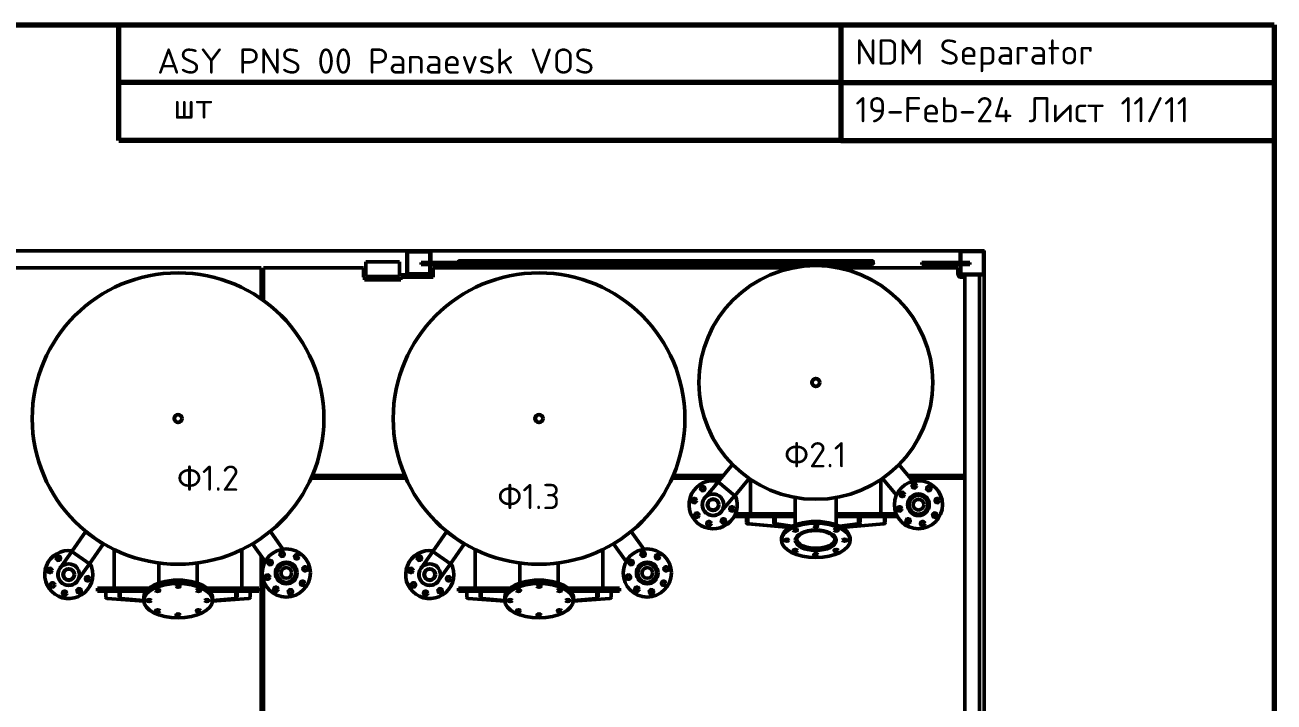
# Model space of a CAD drawing. Header units: millimetres. Extents: x 1510 to 10524, y 7125 to 13164.
# Drawn here: x 5229 to 5748, y 10932 to 11214 of the extents above; entities that cross this region are included whole.
import ezdxf

# ---------------------------------------------------------------- set-up
doc = ezdxf.new("R2010")
doc.units = ezdxf.units.MM
doc.header["$LTSCALE"] = 4
for name, color, linetype, lineweight in [('Border (ISO)', 7, 'Continuous', 70), ('Hatch (ISO)', 7, 'Continuous', 18), ('Symbol (ISO)', 7, 'Continuous', 25), ('Visible (ISO)', 7, 'Continuous', 50)]:
    doc.layers.add(name, color=color, linetype=linetype, lineweight=lineweight)
doc.styles.add('Note Text (DIN)', font='isocpeur.ttf')

# ---------------------------------------------------------------- blocks, each defined once
blk = doc.blocks.new('Borders right top border')
at = {"layer": 'Border (ISO)'}
for p, q in [((4, 206), (293, 206)), ((133, 190), (133, 206)), ((233, 206), (233, 190)), ((293, 206), (293, 4)), ((233, 198), (133, 198)), ((233, 198), (293, 198)), ((233, 190), (133, 190)), ((233, 190), (293, 190))]:
    blk.add_line(p, q, dxfattribs=at)
at = {"layer": 'Border (ISO)', "insert": (235, 204), "char_height": 3.5, "attachment_point": 1, "line_spacing_factor": 1.371429, "style": 'Note Text (DIN)'}
blk.add_mtext('\\fISOCPEUR|b0|i0;NDM Separator\\P\\fISOCPEUR|b0|i0;19-Feb-24 Лист 11/11', dxfattribs=at)

msp = doc.modelspace()

# ---------------------------------------------------------------- hatches: boundary and pattern name
at = {"layer": 'Hatch (ISO)'}
h = msp.add_hatch(dxfattribs=at)
h.set_pattern_fill('ANSI31', color=256, scale=76.2, angle=105.0002, style=0)
h.set_pattern_definition([(150.0002, (4868.829, 10596.109), (-4.76246, -8.24891), [])])
edge = h.paths.add_edge_path()
edge.add_line((5388.01, 11110.13), (5396.81, 11110.13))
edge.add_ellipse((5396.81, 11110.73), major_axis=(0.6, 0), ratio=1, start_angle=270, end_angle=360)
edge.add_line((5397.41, 11110.73), (5397.41, 11114.43))
edge.add_line((5397.41, 11114.43), (5397.41, 11115.23))
edge.add_line((5397.41, 11115.23), (5397.41, 11119.53))
edge.add_ellipse((5396.81, 11119.53), major_axis=(0, 0.6), ratio=1, start_angle=270, end_angle=360)
edge.add_line((5396.81, 11120.13), (5388.01, 11120.13))
edge.add_ellipse((5388.01, 11119.53), major_axis=(-0.6, 0), ratio=1, start_angle=270, end_angle=360)
edge.add_line((5387.41, 11119.53), (5387.41, 11110.73))
edge.add_ellipse((5388.01, 11110.73), major_axis=(0, -0.6), ratio=1, start_angle=270, end_angle=360)
edge = h.paths.add_edge_path(flags=0)
edge.add_ellipse((5396.61, 11110.93), major_axis=(0, -0.4), ratio=1, start_angle=0, end_angle=90)
edge.add_line((5397.01, 11110.93), (5397.01, 11114.43))
edge.add_line((5397.01, 11114.43), (5397.01, 11115.23))
edge.add_line((5397.01, 11115.23), (5397.01, 11119.33))
edge.add_ellipse((5396.61, 11119.33), major_axis=(0.4, 0), ratio=1, start_angle=0, end_angle=90)
edge.add_line((5396.61, 11119.73), (5388.21, 11119.73))
edge.add_ellipse((5388.21, 11119.33), major_axis=(0, 0.4), ratio=1, start_angle=0, end_angle=90)
edge.add_line((5387.81, 11119.33), (5387.81, 11110.93))
edge.add_ellipse((5388.21, 11110.93), major_axis=(-0.4, 0), ratio=1, start_angle=0, end_angle=90)
edge.add_line((5388.21, 11110.53), (5396.61, 11110.53))
h = msp.add_hatch(dxfattribs=at)
h.set_pattern_fill('ANSI31', color=256, scale=76.2, angle=75.0002, style=0)
h.set_pattern_definition([(120.0002, (4868.829, 10596.109), (-8.24888, -4.76253), [])])
edge = h.paths.add_edge_path()
edge.add_line((5618.01, 11110.13), (5626.81, 11110.13))
edge.add_ellipse((5626.81, 11110.73), major_axis=(0.6, 0), ratio=1, start_angle=270, end_angle=360)
edge.add_line((5627.41, 11110.73), (5627.41, 11119.53))
edge.add_ellipse((5626.81, 11119.53), major_axis=(0, 0.6), ratio=1, start_angle=270, end_angle=360)
edge.add_line((5626.81, 11120.13), (5618.01, 11120.13))
edge.add_ellipse((5618.01, 11119.53), major_axis=(-0.6, 0), ratio=1, start_angle=270, end_angle=360)
edge.add_line((5617.41, 11119.53), (5617.41, 11110.73))
edge.add_ellipse((5618.01, 11110.73), major_axis=(0, -0.6), ratio=1, start_angle=270, end_angle=360)
edge = h.paths.add_edge_path(flags=0)
edge.add_line((5617.71, 11110.73), (5617.71, 11119.53))
edge.add_ellipse((5618.01, 11119.53), major_axis=(0, 0.3), ratio=1, start_angle=0, end_angle=90, ccw=False)
edge.add_line((5618.01, 11119.83), (5626.81, 11119.83))
edge.add_ellipse((5626.81, 11119.53), major_axis=(0.3, 0), ratio=1, start_angle=0, end_angle=90, ccw=False)
edge.add_line((5627.11, 11119.53), (5627.11, 11110.73))
edge.add_ellipse((5626.81, 11110.73), major_axis=(0, -0.3), ratio=1, start_angle=0, end_angle=90, ccw=False)
edge.add_line((5626.81, 11110.43), (5618.01, 11110.43))
edge.add_ellipse((5618.01, 11110.73), major_axis=(-0.3, 0), ratio=1, start_angle=0, end_angle=90, ccw=False)
h = msp.add_hatch(dxfattribs=at)
h.set_pattern_fill('ANSI31', color=256, scale=76.2, angle=-15, style=0)
h.set_pattern_definition([(30, (4868.829, 10596.109), (-4.7625, 8.24889), [])])
h.paths.add_polyline_path([(5393.41, 11115.23), (5393.41, 11114.43), (5397.01, 11114.43), (5397.41, 11114.43), (5413.41, 11114.43), (5413.41, 11115.23), (5397.41, 11115.23), (5397.01, 11115.23)])

# ---------------------------------------------------------------- linework, layer by layer
at = {"layer": 'Visible (ISO)'}
for p, q in [((5166.81, 11120.13), (5388.01, 11120.13)), ((5387.41, 11119.53), (5387.41, 11110.73)), ((5387.81, 11110.93), (5387.81, 11119.33)), ((5396.81, 11120.13), (5388.01, 11120.13)), ((5388.21, 11119.73), (5396.61, 11119.73)), ((5396.81, 11120.13), (5618.01, 11120.13)), ((5397.01, 11119.33), (5397.01, 11110.93)), ((5397.41, 11110.73), (5397.41, 11119.53)), ((5617.41, 11119.53), (5617.41, 11110.73)), ((5617.71, 11110.73), (5617.71, 11119.53)), ((5626.81, 11120.13), (5618.01, 11120.13)), ((5618.01, 11119.83), (5626.81, 11119.83)), ((5626.81, 11120.13), (5627.41, 11120.13)), ((5627.11, 11119.53), (5627.11, 11110.73)), ((5627.41, 11120.13), (5627.41, 11119.53)), ((5627.41, 11110.73), (5627.41, 11119.53)), ((5192.91, 11113.13), (5326.91, 11113.13)), ((5326.91, 11113.13), (5326.91, 11100.2)), ((5327.91, 11099.49), (5327.91, 11113.13)), ((5327.91, 11113.13), (5369.41, 11113.13)), ((5369.41, 11113.13), (5369.41, 11109.13)), ((5370.41, 11110.73), (5370.41, 11115.53)), ((5370.41, 11115.53), (5384.41, 11115.53)), ((5384.41, 11115.53), (5384.41, 11110.73)), ((5393.41, 11115.23), (5393.41, 11114.43)), ((5413.41, 11115.23), (5393.41, 11115.23)), ((5393.41, 11114.43), (5413.41, 11114.43)), ((5398.41, 11109.13), (5398.41, 11113.13)), ((5398.41, 11113.13), (5548.36, 11113.13)), ((5409.41, 11116.03), (5580.75, 11116.03)), ((5413.41, 11114.43), (5413.41, 11115.23)), ((5413.41, 11114.43), (5580.75, 11114.43)), ((5566.46, 11113.13), (5616.41, 11113.13)), ((5601.41, 11115.23), (5604.41, 11115.23)), ((5601.41, 11115.23), (5601.41, 11114.43)), ((5604.41, 11114.43), (5601.41, 11114.43)), ((5617.41, 11115.23), (5604.41, 11115.23)), ((5604.41, 11114.43), (5617.41, 11114.43)), ((5616.41, 11113.13), (5616.41, 11110.63)), ((5621.41, 11115.23), (5617.71, 11115.23)), ((5617.71, 11114.43), (5621.41, 11114.43)), ((5621.41, 11115.23), (5621.41, 11114.43)), ((5326.91, 11110.13), (5327.91, 11110.13)), ((5369.41, 11110.13), (5370.41, 11110.13)), ((5369.41, 11109.13), (5369.91, 11109.13)), ((5369.91, 11109.13), (5369.91, 11108.13)), ((5369.91, 11108.13), (5384.91, 11108.13)), ((5370.41, 11110.73), (5370.41, 11109.53)), ((5371.41, 11109.53), (5370.41, 11109.53)), ((5371.41, 11109.53), (5371.41, 11108.73)), ((5371.41, 11109.53), (5383.41, 11109.53)), ((5383.41, 11108.73), (5371.41, 11108.73)), ((5383.41, 11109.53), (5383.41, 11108.73)), ((5384.41, 11109.53), (5383.41, 11109.53)), ((5384.41, 11109.53), (5384.41, 11110.73)), ((5384.41, 11110.13), (5388.01, 11110.13)), ((5384.91, 11108.13), (5384.91, 11109.13)), ((5384.91, 11109.13), (5398.41, 11109.13)), ((5388.01, 11110.13), (5396.81, 11110.13)), ((5396.61, 11110.53), (5388.21, 11110.53)), ((5396.81, 11110.13), (5398.41, 11110.13)), ((5616.49, 11110.13), (5617.41, 11110.13)), ((5617.41, 11110.13), (5617.41, 11109.22)), ((5618.01, 11110.13), (5617.41, 11110.13)), ((5617.91, 11109.13), (5619.41, 11109.13)), ((5626.81, 11110.43), (5618.01, 11110.43)), ((5618.01, 11110.13), (5626.81, 11110.13)), ((5619.41, 10890.13), (5619.41, 11110.13)), ((5625.41, 10890.13), (5625.41, 11110.13)), ((5627.41, 11110.13), (5626.81, 11110.13)), ((5627.41, 11110.73), (5627.41, 11110.13)), ((5627.41, 11110.13), (5627.41, 10890.13)), ((5522.85, 11031.2), (5516.82, 11024.01)), ((5591.96, 11031.2), (5597.78, 11024.27)), ((5347.72, 11025.63), (5387.09, 11025.63)), ((5386.65, 11026.63), (5348.16, 11026.63)), ((5497.72, 11025.63), (5518.18, 11025.63)), ((5519.02, 11026.63), (5498.16, 11026.63)), ((5529.75, 11025.42), (5523.71, 11018.22)), ((5530.31, 11010.78), (5530.31, 11025.04)), ((5584.51, 11025.04), (5584.51, 11010.78)), ((5585.07, 11025.42), (5590.89, 11018.48)), ((5619.41, 11026.63), (5595.8, 11026.63)), ((5596.64, 11025.63), (5619.41, 11025.63)), ((5617.41, 11026.63), (5617.41, 11025.63)), ((5511.33, 11017.39), (5516.86, 11023.97)), ((5516.82, 11024.01), (5523.71, 11018.22)), ((5599.24, 11022.45), (5598.6, 11023.21)), ((5518.14, 11011.67), (5523.67, 11018.26)), ((5548.91, 11017.53), (5548.91, 11006.17)), ((5565.91, 11017.53), (5565.91, 11006.17)), ((5603.03, 11017.93), (5602.97, 11018)), ((5523.91, 11010.18), (5523.91, 11010.54)), ((5548.91, 11010.18), (5523.91, 11010.18)), ((5523.91, 11009.58), (5523.91, 11010.18)), ((5548.91, 11010.18), (5523.91, 11010.18)), ((5548.91, 11009.58), (5523.91, 11009.58)), ((5548.91, 11010.78), (5524.01, 11010.78)), ((5528.58, 11007.14), (5528.58, 11009.58)), ((5528.94, 11009.58), (5528.94, 11007.14)), ((5529.2, 11007.14), (5529.2, 11009.58)), ((5539.95, 11009.58), (5539.95, 11007.14)), ((5540.6, 11007.14), (5540.6, 11009.58)), ((5590.8, 11010.78), (5565.91, 11010.78)), ((5590.91, 11010.18), (5565.91, 11010.18)), ((5590.91, 11010.18), (5565.91, 11010.18)), ((5590.91, 11009.58), (5565.91, 11009.58)), ((5575.22, 11009.58), (5575.22, 11007.14)), ((5575.85, 11007.14), (5575.85, 11009.58)), ((5586.01, 11009.58), (5586.01, 11007.14)), ((5586.24, 11007.14), (5586.24, 11009.58)), ((5590.91, 11010.18), (5590.91, 11010.54)), ((5590.91, 11010.54), (5590.91, 11010.18)), ((5590.91, 11009.58), (5590.91, 11010.18)), ((5596.22, 11012.21), (5596.16, 11012.28)), ((5546.62, 11005.1), (5529.1, 11006.54)), ((5529.46, 11006.54), (5546.63, 11005.11)), ((5546.67, 11005.13), (5529.73, 11006.54)), ((5540.26, 11006.54), (5547.46, 11005.55)), ((5547.6, 11005.62), (5540.92, 11006.54)), ((5548.91, 11004.42), (5548.91, 11004.27)), ((5565.91, 11004.42), (5565.91, 11004.27)), ((5574.88, 11006.54), (5567.34, 11005.56)), ((5567.47, 11005.49), (5575.52, 11006.54)), ((5585.48, 11006.54), (5568.17, 11005.12)), ((5568.2, 11005.1), (5585.71, 11006.54)), ((5253.96, 11003.32), (5248.23, 10995.13)), ((5261.33, 10998.16), (5253.96, 11003.32)), ((5330.76, 11003.46), (5335.95, 10996.04)), ((5403.96, 11003.32), (5398.23, 10995.13)), ((5411.33, 10998.16), (5403.96, 11003.32)), ((5480.76, 11003.46), (5485.95, 10996.04)), ((5543.16, 10999.76), (5543.16, 11000.45)), ((5571.66, 10999.76), (5571.66, 11000.45)), ((5243.34, 10988.05), (5248.27, 10995.1)), ((5248.23, 10995.13), (5255.6, 10989.97)), ((5261.33, 10998.16), (5255.6, 10989.97)), ((5265.91, 10979.78), (5265.91, 10995.88)), ((5318.91, 10995.88), (5318.91, 10979.78)), ((5323.38, 10998.3), (5328.58, 10990.87)), ((5326.91, 10993.26), (5326.91, 10887.13)), ((5393.34, 10988.05), (5398.27, 10995.1)), ((5398.23, 10995.13), (5405.6, 10989.97)), ((5411.33, 10998.16), (5405.6, 10989.97)), ((5415.91, 10979.78), (5415.91, 10995.88)), ((5468.91, 10995.88), (5468.91, 10979.78)), ((5473.38, 10998.3), (5478.58, 10990.87)), ((5250.62, 10982.96), (5255.55, 10990)), ((5284.46, 10990.31), (5284.46, 10981.96)), ((5300.36, 10990.31), (5300.36, 10981.96)), ((5327.91, 10989.32), (5327.91, 10991.84)), ((5340.63, 10989.26), (5340.58, 10989.34)), ((5400.62, 10982.96), (5405.55, 10990)), ((5434.46, 10990.31), (5434.46, 10981.96)), ((5450.36, 10990.31), (5450.36, 10981.96)), ((5490.63, 10989.26), (5490.58, 10989.34)), ((5327.91, 10887.13), (5327.91, 10982.96)), ((5333.35, 10984.17), (5333.29, 10984.24)), ((5483.35, 10984.17), (5483.29, 10984.24)), ((5280.27, 10979.78), (5258.91, 10979.78)), ((5258.91, 10979.18), (5258.91, 10979.78)), ((5279.61, 10979.18), (5258.91, 10979.18)), ((5279.61, 10979.18), (5258.91, 10979.18)), ((5258.91, 10978.58), (5258.91, 10979.18)), ((5279.09, 10978.58), (5258.91, 10978.58)), ((5262.41, 10976.14), (5262.41, 10978.58)), ((5267.9, 10978.58), (5267.9, 10976.14)), ((5268.37, 10976.14), (5268.37, 10978.58)), ((5325.91, 10979.78), (5304.54, 10979.78)), ((5325.91, 10979.18), (5305.2, 10979.18)), ((5325.91, 10979.18), (5305.2, 10979.18)), ((5325.91, 10978.58), (5305.72, 10978.58)), ((5316.44, 10978.58), (5316.44, 10976.14)), ((5316.91, 10976.14), (5316.91, 10978.58)), ((5322.41, 10978.58), (5322.41, 10976.14)), ((5325.91, 10979.18), (5325.91, 10979.78)), ((5325.91, 10978.58), (5325.91, 10979.18)), ((5430.27, 10979.78), (5408.91, 10979.78)), ((5408.91, 10979.18), (5408.91, 10979.78)), ((5429.61, 10979.18), (5408.91, 10979.18)), ((5429.61, 10979.18), (5408.91, 10979.18)), ((5408.91, 10978.58), (5408.91, 10979.18)), ((5429.09, 10978.58), (5408.91, 10978.58)), ((5412.41, 10976.14), (5412.41, 10978.58)), ((5417.9, 10978.58), (5417.9, 10976.14)), ((5418.37, 10976.14), (5418.37, 10978.58)), ((5475.91, 10979.78), (5454.54, 10979.78)), ((5475.91, 10979.18), (5455.2, 10979.18)), ((5475.91, 10979.18), (5455.2, 10979.18)), ((5475.91, 10978.58), (5455.72, 10978.58)), ((5466.44, 10978.58), (5466.44, 10976.14)), ((5466.91, 10976.14), (5466.91, 10978.58)), ((5472.41, 10978.58), (5472.41, 10976.14)), ((5475.91, 10979.18), (5475.91, 10979.78)), ((5475.91, 10978.58), (5475.91, 10979.18)), ((5278.17, 10974.35), (5262.96, 10975.54)), ((5268.35, 10975.54), (5278.16, 10974.59)), ((5278.16, 10974.63), (5268.82, 10975.54)), ((5278.16, 10975.35), (5278.16, 10976.05)), ((5278.16, 10974.66), (5278.16, 10975.35)), ((5321.85, 10975.54), (5306.64, 10974.35)), ((5306.66, 10975.35), (5306.66, 10976.05)), ((5315.99, 10975.54), (5306.66, 10974.63)), ((5306.66, 10974.59), (5316.47, 10975.54)), ((5306.66, 10974.66), (5306.66, 10975.35)), ((5428.17, 10974.35), (5412.96, 10975.54)), ((5418.35, 10975.54), (5428.16, 10974.59)), ((5428.16, 10974.63), (5418.82, 10975.54)), ((5428.16, 10975.35), (5428.16, 10976.05)), ((5428.16, 10974.66), (5428.16, 10975.35)), ((5471.85, 10975.54), (5456.64, 10974.35)), ((5456.66, 10975.35), (5456.66, 10976.05)), ((5465.99, 10975.54), (5456.66, 10974.63)), ((5456.66, 10974.59), (5466.47, 10975.54)), ((5456.66, 10974.66), (5456.66, 10975.35)), ((5327.91, 10957.63), (5326.91, 10957.63)), ((5326.91, 10953.63), (5327.91, 10953.63))]:
    msp.add_line(p, q, dxfattribs=at)
for centre, radius in [((5557.41, 11065.38), 48.6), ((5292.41, 11050.38), 60.6), ((5442.41, 11050.38), 60.6), ((5557.41, 11065.38), 1.68), ((5557.41, 11065.38), 1.51), ((5292.41, 11050.38), 1.68), ((5292.41, 11050.38), 1.51), ((5442.41, 11050.38), 1.68), ((5442.41, 11050.38), 1.51), ((5600.07, 11014.53), 10), ((5510.44, 11021.28), 0.9), ((5593.33, 11018.83), 0.9), ((5598.34, 11022.34), 0.9), ((5604.37, 11021.28), 0.9), ((5506.93, 11016.26), 0.9), ((5514.74, 11014.53), 4.45), ((5514.74, 11014.53), 2.42), ((5514.74, 11014.53), 2.22), ((5600.07, 11014.53), 4.52), ((5600.07, 11014.53), 4.5), ((5600.07, 11014.53), 4.2), ((5600.07, 11014.53), 3.89), ((5600.07, 11014.53), 2.22), ((5607.89, 11016.26), 0.9), ((5507.99, 11010.23), 0.9), ((5522.55, 11012.8), 0.9), ((5592.26, 11012.8), 0.9), ((5606.82, 11010.23), 0.9), ((5513, 11006.72), 0.9), ((5519.03, 11007.78), 0.9), ((5595.78, 11007.78), 0.9), ((5601.81, 11006.72), 0.9), ((5337.39, 10986.14), 10), ((5335.66, 10993.95), 0.9), ((5341.69, 10992.89), 0.9), ((5487.39, 10986.14), 10), ((5485.66, 10993.95), 0.9), ((5491.69, 10992.89), 0.9), ((5239.17, 10987.24), 0.9), ((5242.68, 10992.25), 0.9), ((5246.98, 10985.5), 4.45), ((5330.64, 10990.44), 0.9), ((5337.39, 10986.14), 4.52), ((5337.39, 10986.14), 4.5), ((5337.39, 10986.14), 4.2), ((5337.39, 10986.14), 3.89), ((5337.39, 10986.14), 2.22), ((5345.2, 10987.87), 0.9), ((5389.17, 10987.24), 0.9), ((5392.68, 10992.25), 0.9), ((5396.98, 10985.5), 4.45), ((5480.64, 10990.44), 0.9), ((5487.39, 10986.14), 4.52), ((5487.39, 10986.14), 4.5), ((5487.39, 10986.14), 4.2), ((5487.39, 10986.14), 3.89), ((5487.39, 10986.14), 2.22), ((5495.2, 10987.87), 0.9), ((5246.98, 10985.5), 2.42), ((5246.98, 10985.5), 2.22), ((5254.79, 10983.77), 0.9), ((5329.58, 10984.41), 0.9), ((5396.98, 10985.5), 2.42), ((5396.98, 10985.5), 2.22), ((5404.79, 10983.77), 0.9), ((5479.58, 10984.41), 0.9), ((5240.23, 10981.21), 0.9), ((5245.25, 10977.69), 0.9), ((5251.28, 10978.76), 0.9), ((5333.09, 10979.39), 0.9), ((5339.12, 10978.33), 0.9), ((5344.14, 10981.84), 0.9), ((5390.23, 10981.21), 0.9), ((5395.25, 10977.69), 0.9), ((5401.28, 10978.76), 0.9), ((5483.09, 10979.39), 0.9), ((5489.12, 10978.33), 0.9), ((5494.14, 10981.84), 0.9)]:
    msp.add_circle(centre, radius, dxfattribs=at)
for centre, radius, start, end in [((5388.01, 11119.53), 0.6, 90, 180), ((5388.21, 11119.33), 0.4, 90, 180), ((5396.61, 11119.33), 0.4, 0, 90), ((5396.81, 11119.53), 0.6, 0, 90), ((5618.01, 11119.53), 0.6, 90, 180), ((5618.01, 11119.53), 0.3, 90, 180), ((5626.81, 11119.53), 0.6, 0, 90), ((5626.81, 11119.53), 0.3, 0, 90), ((5388.01, 11110.73), 0.6, 180, 270), ((5388.21, 11110.93), 0.4, 180, 270), ((5396.61, 11110.93), 0.4, 270, 0), ((5396.81, 11110.73), 0.6, 270, 0), ((5617.91, 11110.63), 1.5, 180, 270), ((5618.01, 11110.73), 0.6, 180, 270), ((5618.01, 11110.73), 0.3, 180, 270), ((5626.81, 11110.73), 0.3, 270, 0), ((5626.81, 11110.73), 0.6, 270, 0), ((5514.74, 11014.53), 10, 76.7437, 23.2563), ((5516.47, 11022.34), 0.9, 106.5593, 173.4407), ((5514.74, 11014.53), 4.52, 129.8977, 330.1023), ((5514.74, 11014.53), 4.5, 131.0328, 328.9672), ((5246.98, 10985.5), 10, 81.7437, 28.2563), ((5396.98, 10985.5), 10, 81.7437, 28.2563), ((5246.98, 10985.5), 4.52, 134.8977, 335.1023), ((5246.98, 10985.5), 4.5, 136.0328, 333.9672), ((5396.98, 10985.5), 4.52, 134.8977, 335.1023), ((5396.98, 10985.5), 4.5, 136.0328, 333.9672), ((5263.01, 10976.14), 0.6, 180, 265.5154), ((5321.81, 10976.14), 0.6, 274.4846, 0), ((5413.01, 10976.14), 0.6, 180, 265.5154), ((5471.81, 10976.14), 0.6, 274.4846, 0)]:
    msp.add_arc(centre, radius, start, end, dxfattribs=at)
for centre, major_axis, ratio, start_param, end_param in [((5409.41, 11115.23), (0, 0.8), 0.790901, 4.712389, 7.853982), ((5580.75, 11115.23), (0, -0.8), 0.790901, 0, 3.141593), ((5529.15, 11007.14), (0, -0.6), 0.957197, 4.712389, 6.204914), ((5529.51, 11007.14), (0, -0.6), 0.944516, 4.712389, 6.204914), ((5529.77, 11007.14), (0, -0.6), 0.944516, 4.712389, 6.204914), ((5540.29, 11007.14), (0, -0.6), 0.571062, 4.712389, 6.204914), ((5540.95, 11007.14), (0, -0.6), 0.571062, 4.712389, 6.204914), ((5557.41, 11000.45), (14.25, 0), 0.5, 0, 3.141593), ((5548.92, 11004.69), (0.85, 0), 0.5, 4.094465, 5.330313), ((5557.41, 11006.45), (0.85, 0), 0.5, 4.094465, 5.330313), ((5565.89, 11004.69), (0.85, 0), 0.5, 4.094465, 5.330313), ((5574.85, 11007.14), (0, -0.6), 0.604261, 0.078271, 1.570796), ((5575.49, 11007.14), (0, -0.6), 0.604261, 0.078271, 1.570796), ((5585.43, 11007.14), (0, -0.6), 0.957197, 0.078271, 1.570796), ((5585.66, 11007.14), (0, -0.6), 0.957197, 0.078271, 1.570796), ((5545.41, 11000.45), (0.85, 0), 0.5, 4.094465, 5.330313), ((5557.41, 11000.45), (-8.05, 0), 0.5, 0.086171, 3.055421), ((5569.41, 11000.45), (0.85, 0), 0.5, 4.094465, 5.330313), ((5548.92, 10996.21), (0.85, 0), 0.5, 4.094465, 5.330313), ((5557.41, 10994.45), (0.85, 0), 0.5, 4.094465, 5.330313), ((5565.89, 10996.21), (0.85, 0), 0.5, 4.094465, 5.330313), ((5292.41, 10976.05), (14.25, 0), 0.5, 0, 3.141593), ((5442.41, 10976.05), (14.25, 0), 0.5, 0, 3.141593), ((5292.41, 10975.35), (-14.25, 0), 0.5, 3.141593, 6.283185), ((5292.41, 10975.35), (14.25, 0), 0.5, 0, 3.141593), ((5283.92, 10979.6), (-0.85, 0), 0.5, 0.952872, 2.188721), ((5283.92, 10979.6), (0.85, 0), 0.5, 4.094465, 5.330313), ((5292.41, 10981.35), (-0.85, 0), 0.5, 0.952872, 2.188721), ((5292.41, 10981.35), (0.85, 0), 0.5, 4.094465, 5.330313), ((5300.89, 10979.6), (-0.85, 0), 0.5, 0.952872, 2.188721), ((5300.89, 10979.6), (0.85, 0), 0.5, 4.094465, 5.330313), ((5442.41, 10975.35), (-14.25, 0), 0.5, 3.141593, 6.283185), ((5442.41, 10975.35), (14.25, 0), 0.5, 0, 3.141593), ((5433.92, 10979.6), (-0.85, 0), 0.5, 0.952872, 2.188721), ((5433.92, 10979.6), (0.85, 0), 0.5, 4.094465, 5.330313), ((5442.41, 10981.35), (-0.85, 0), 0.5, 0.952872, 2.188721), ((5442.41, 10981.35), (0.85, 0), 0.5, 4.094465, 5.330313), ((5450.89, 10979.6), (-0.85, 0), 0.5, 0.952872, 2.188721), ((5450.89, 10979.6), (0.85, 0), 0.5, 4.094465, 5.330313), ((5268.39, 10976.14), (0, -0.6), 0.809017, 4.712389, 6.204914), ((5268.86, 10976.14), (0, -0.6), 0.809017, 4.712389, 6.204914), ((5280.41, 10975.35), (-0.85, 0), 0.5, 0.952872, 2.188721), ((5280.41, 10975.35), (0.85, 0), 0.5, 4.094465, 5.330313), ((5304.41, 10975.35), (-0.85, 0), 0.5, 0.952872, 2.188721), ((5304.41, 10975.35), (0.85, 0), 0.5, 4.094465, 5.330313), ((5315.96, 10976.14), (0, -0.6), 0.809017, 0.078271, 1.570796), ((5316.43, 10976.14), (0, -0.6), 0.809017, 0.078271, 1.570796), ((5418.39, 10976.14), (0, -0.6), 0.809017, 4.712389, 6.204914), ((5418.86, 10976.14), (0, -0.6), 0.809017, 4.712389, 6.204914), ((5430.41, 10975.35), (-0.85, 0), 0.5, 0.952872, 2.188721), ((5430.41, 10975.35), (0.85, 0), 0.5, 4.094465, 5.330313), ((5454.41, 10975.35), (-0.85, 0), 0.5, 0.952872, 2.188721), ((5454.41, 10975.35), (0.85, 0), 0.5, 4.094465, 5.330313), ((5465.96, 10976.14), (0, -0.6), 0.809017, 0.078271, 1.570796), ((5466.43, 10976.14), (0, -0.6), 0.809017, 0.078271, 1.570796), ((5283.92, 10971.11), (-0.85, 0), 0.5, 0.952872, 2.188721), ((5283.92, 10971.11), (0.85, 0), 0.5, 4.094465, 5.330313), ((5292.41, 10969.35), (-0.85, 0), 0.5, 0.952872, 2.188721), ((5292.41, 10969.35), (0.85, 0), 0.5, 4.094465, 5.330313), ((5300.89, 10971.11), (-0.85, 0), 0.5, 0.952872, 2.188721), ((5300.89, 10971.11), (0.85, 0), 0.5, 4.094465, 5.330313), ((5433.92, 10971.11), (-0.85, 0), 0.5, 0.952872, 2.188721), ((5433.92, 10971.11), (0.85, 0), 0.5, 4.094465, 5.330313), ((5442.41, 10969.35), (-0.85, 0), 0.5, 0.952872, 2.188721), ((5442.41, 10969.35), (0.85, 0), 0.5, 4.094465, 5.330313), ((5450.89, 10971.11), (-0.85, 0), 0.5, 0.952872, 2.188721), ((5450.89, 10971.11), (0.85, 0), 0.5, 4.094465, 5.330313)]:
    msp.add_ellipse(centre, major_axis=major_axis, ratio=ratio, start_param=start_param, end_param=end_param, dxfattribs=at)
for centre, major_axis in [((5557.41, 10999.76), (-14.25, 0)), ((5548.92, 11004), (-0.85, 0)), ((5557.41, 10999.76), (-8.5, 0)), ((5557.41, 10999.76), (-8.1, 0)), ((5557.41, 10999.76), (8.05, 0)), ((5557.41, 11005.76), (-0.85, 0)), ((5565.89, 11004), (-0.85, 0)), ((5545.41, 10999.76), (0.85, 0)), ((5569.41, 10999.76), (-0.85, 0)), ((5548.92, 10995.51), (0.85, 0)), ((5557.41, 10993.76), (0.85, 0)), ((5565.89, 10995.51), (0.85, 0)), ((5292.41, 10974.66), (-14.25, 0)), ((5283.92, 10978.9), (-0.85, 0)), ((5292.41, 10980.66), (-0.85, 0)), ((5300.89, 10978.9), (-0.85, 0)), ((5442.41, 10974.66), (-14.25, 0)), ((5433.92, 10978.9), (-0.85, 0)), ((5442.41, 10980.66), (-0.85, 0)), ((5450.89, 10978.9), (-0.85, 0)), ((5280.41, 10974.66), (0.85, 0)), ((5304.41, 10974.66), (-0.85, 0)), ((5430.41, 10974.66), (0.85, 0)), ((5454.41, 10974.66), (-0.85, 0)), ((5283.92, 10970.42), (0.85, 0)), ((5292.41, 10968.66), (0.85, 0)), ((5300.89, 10970.42), (0.85, 0)), ((5433.92, 10970.42), (0.85, 0)), ((5442.41, 10968.66), (0.85, 0)), ((5450.89, 10970.42), (0.85, 0))]:
    msp.add_ellipse(centre, major_axis=major_axis, ratio=0.5, dxfattribs=at)

# ---------------------------------------------------------------- block references
at = {"xscale": 3, "yscale": 3, "zscale": 3}
msp.add_blockref('Borders right top border', (4868.83, 10596.11), dxfattribs=at)

# ---------------------------------------------------------------- texts
at = {"layer": 'Symbol (ISO)', "insert": (5283.75, 11204.34), "char_height": 10.5, "width": 283.5261, "attachment_point": 1, "line_spacing_factor": 1.068348, "style": 'Note Text (DIN)'}
msp.add_mtext('\\fISOCPEUR|b0|i0;ASY PNS 00 Panaevsk VOS\\P\\fISOCPEUR|b0|i0; шт', dxfattribs=at)
at = {"layer": 'Symbol (ISO)', "char_height": 10.5, "width": 26.2403, "attachment_point": 1, "style": 'Note Text (DIN)'}
for s, insert in [('\\fISOCPEUR|b0|i0;Ф2.1', (5544.26, 11040.58)), ('\\fISOCPEUR|b0|i0;Ф1.2', (5291.93, 11030.83)), ('\\fISOCPEUR|b0|i0;Ф1.3', (5425.09, 11023.2))]:
    msp.add_mtext(s, dxfattribs=dict(at, insert=insert))

doc.saveas('drawing.dxf')
